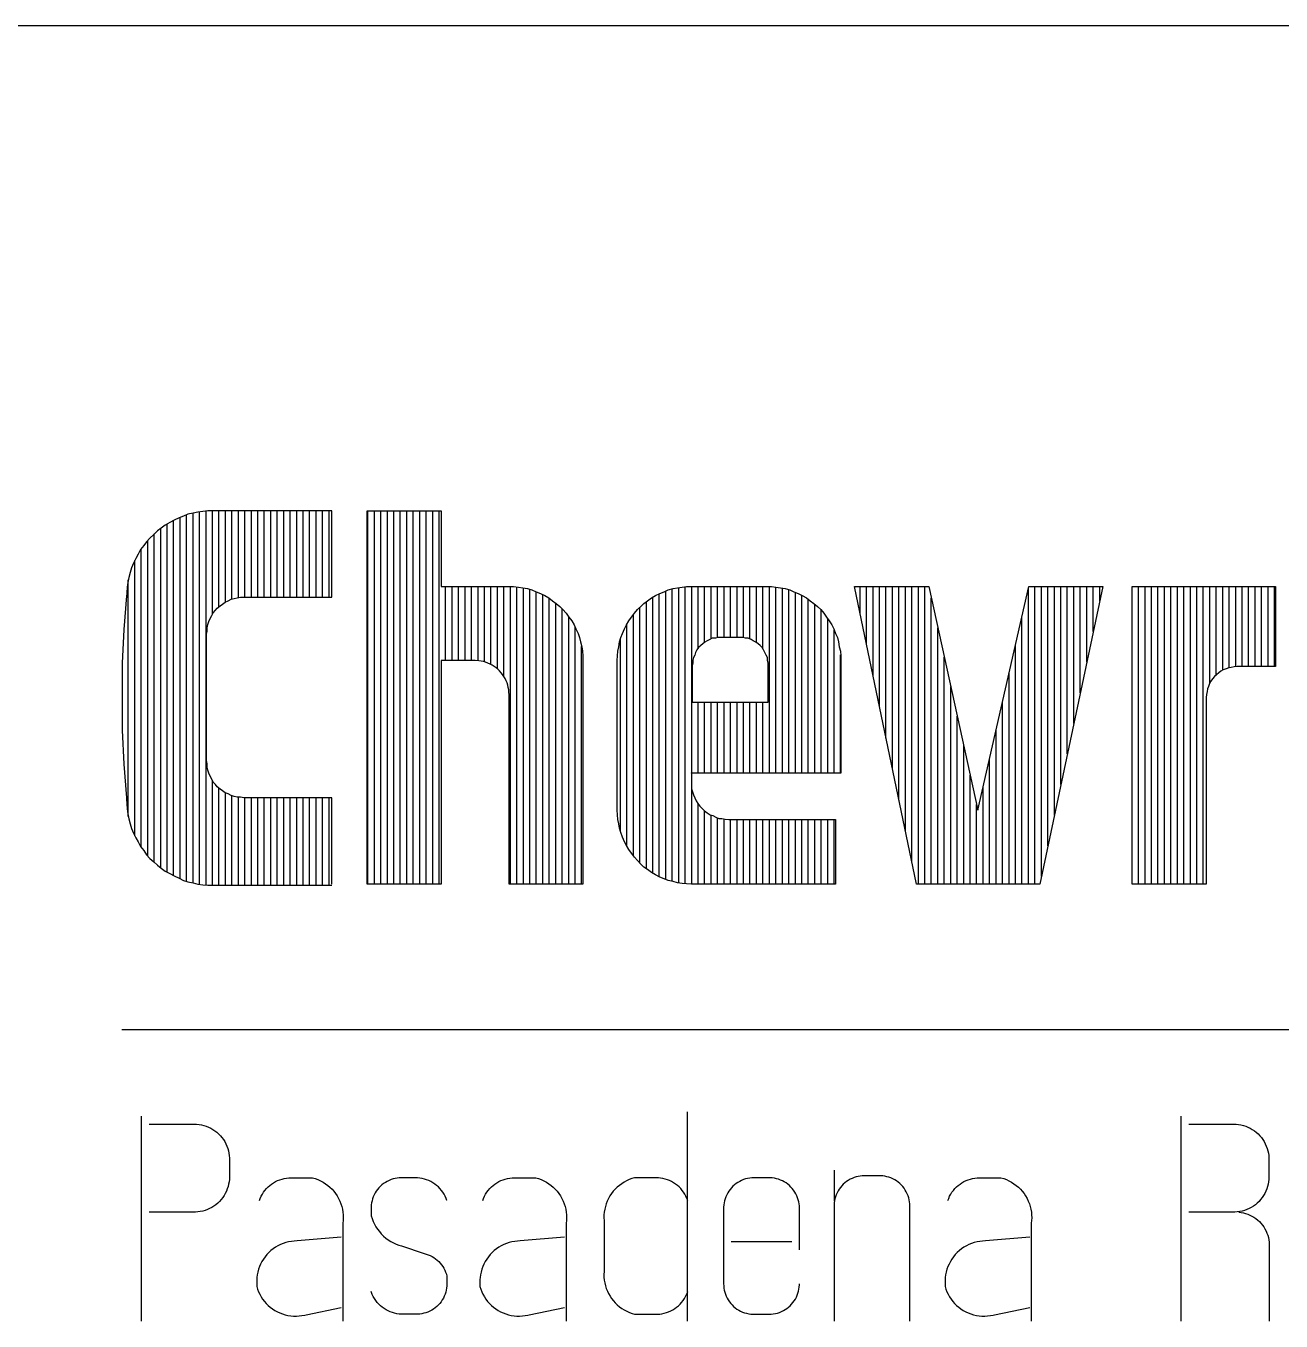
# Model space of a CAD drawing. Extents: x 0 to 17.2, y 0.1 to 11.3.
# Drawn here: x 10.944 to 11.546, y 0.846 to 1.468 of the extents above; entities that cross this region are included whole.
import ezdxf

# ---------------------------------------------------------------- set-up
doc = ezdxf.new("R2010")
doc.units = 0
doc.layers.add('BORDER', color=3, linetype='CONTINUOUS')
doc.layers.add('LOGO', color=8, linetype='CONTINUOUS')

msp = doc.modelspace()

# ---------------------------------------------------------------- linework, layer by layer
at = {"layer": 'BORDER'}
for points in [[(17.0808, 1.46816), (0.1692, 1.46816)], [(11.09041, 1.05605), (11.09041, 1.09753), (11.04815, 1.09753), (11.04659, 1.09775), (11.04491, 1.09786), (11.04346, 1.09809), (11.04212, 1.09865), (11.04066, 1.09932), (11.03921, 1.09988), (11.03798, 1.10077), (11.03675, 1.10166), (11.03541, 1.10267), (11.03451, 1.10379), (11.03351, 1.10502), (11.03272, 1.10647), (11.03205, 1.10793), (11.03138, 1.10938), (11.03082, 1.11072), (11.0306, 1.11217), (11.03049, 1.11385), (11.03027, 1.11542), (11.03027, 1.17601), (11.03049, 1.17746), (11.0306, 1.17914), (11.03082, 1.18071), (11.03138, 1.18216), (11.03205, 1.18361), (11.03272, 1.18495), (11.03351, 1.1863), (11.03451, 1.18752), (11.03541, 1.18853), (11.03675, 1.18965), (11.03798, 1.19054), (11.03921, 1.19144), (11.04066, 1.19211), (11.04212, 1.19289), (11.04346, 1.19323), (11.04491, 1.19356), (11.04659, 1.19379), (11.04815, 1.19379), (11.09041, 1.19379), (11.09041, 1.23526), (11.03328, 1.23526), (11.03094, 1.23526), (11.02848, 1.23493), (11.02613, 1.23459), (11.02378, 1.23414), (11.02132, 1.2337), (11.0192, 1.2328), (11.01707, 1.23191), (11.01473, 1.23079), (11.0126, 1.22967), (11.01036, 1.22844), (11.00846, 1.22699), (11.00668, 1.22565), (11.00489, 1.22397), (11.0031, 1.22218), (11.00142, 1.22039), (11.00008, 1.2186), (10.99863, 1.2167), (10.9974, 1.21447), (10.99628, 1.21234), (10.99516, 1.21022), (10.99427, 1.20787), (10.9936, 1.20575), (10.99292, 1.20329), (10.99248, 1.20094), (10.99214, 1.19859), (10.99203, 1.19613), (10.99181, 1.19379)], [(11.19271, 1.19468), (11.1945, 1.19345), (11.19628, 1.19211), (11.19807, 1.19077), (11.19986, 1.18931), (11.20132, 1.18786), (11.20288, 1.18607), (11.20411, 1.18428), (11.20556, 1.18249), (11.20668, 1.18048), (11.20758, 1.17858), (11.20858, 1.17646), (11.20936, 1.17444), (11.20981, 1.17232), (11.21037, 1.16997), (11.21071, 1.16785), (11.21093, 1.16572), (11.21093, 1.16338), (11.21093, 1.05605), (11.17549, 1.05605), (11.17549, 1.14711), (11.17545, 1.14824), (11.17533, 1.14937), (11.17513, 1.15049), (11.17486, 1.15159), (11.17451, 1.15267), (11.17408, 1.15373), (11.17359, 1.15475), (11.17302, 1.15573), (11.17238, 1.15667), (11.17168, 1.15757), (11.17092, 1.15841), (11.17011, 1.1592), (11.16924, 1.15993), (11.16832, 1.1606), (11.16736, 1.1612), (11.16635, 1.16173), (11.16532, 1.16219), (11.16425, 1.16258), (11.16316, 1.16289), (11.16205, 1.16313), (11.16092, 1.16329), (11.15922, 1.16338), (11.14296, 1.16338), (11.14296, 1.05605), (11.10741, 1.05605), (11.10741, 1.23526), (11.14296, 1.23526), (11.14296, 1.19893), (11.17549, 1.19893), (11.17761, 1.19893), (11.17996, 1.19859), (11.18209, 1.19826), (11.18432, 1.19792), (11.18645, 1.19736), (11.18857, 1.19647), (11.19058, 1.19557), (11.19271, 1.19468)], [(10.99181, 1.19446), (10.99058, 1.17836), (10.98979, 1.16215), (10.98968, 1.14605), (10.98979, 1.12995), (10.99058, 1.11363), (10.99181, 1.09753), (10.99181, 1.09697), (10.99203, 1.09462), (10.99214, 1.09216), (10.99248, 1.08981), (10.99292, 1.08735), (10.9936, 1.08501), (10.99427, 1.08266), (10.99516, 1.08053), (10.99628, 1.07819), (10.9974, 1.07629), (10.99863, 1.07405), (11.00008, 1.07215), (11.00142, 1.07014), (11.0031, 1.06835), (11.00489, 1.06678), (11.00668, 1.06511), (11.00846, 1.06376), (11.01036, 1.06231), (11.0126, 1.06108), (11.01473, 1.05996), (11.01707, 1.05885), (11.0192, 1.05784), (11.02132, 1.05706), (11.02378, 1.05661), (11.02613, 1.05605), (11.02848, 1.05572), (11.03094, 1.05549), (11.03328, 1.05549), (11.09041, 1.05549)], [(11.33219, 1.05605), (11.26303, 1.05605), (11.26068, 1.05616), (11.25856, 1.05639), (11.25632, 1.05672), (11.2542, 1.05728), (11.25185, 1.05784), (11.24995, 1.05851), (11.24782, 1.05941), (11.24581, 1.06052), (11.2438, 1.06153), (11.24201, 1.06298), (11.24022, 1.06421), (11.23866, 1.06567), (11.23709, 1.06734), (11.23564, 1.06891), (11.23418, 1.07092), (11.23295, 1.07271), (11.23184, 1.0745), (11.23083, 1.0764), (11.22994, 1.07852), (11.22915, 1.08076), (11.22848, 1.08288), (11.22815, 1.08501), (11.2277, 1.08713), (11.22759, 1.08926), (11.22736, 1.0916), (11.22736, 1.16338), (11.22759, 1.16572), (11.2277, 1.16785), (11.22815, 1.16997), (11.22848, 1.17232), (11.22915, 1.17444), (11.22994, 1.17646), (11.23083, 1.17858), (11.23184, 1.18048), (11.23295, 1.18249), (11.23418, 1.18428), (11.23564, 1.18607), (11.23709, 1.18786), (11.23866, 1.18931), (11.24022, 1.19077), (11.24201, 1.19211), (11.2438, 1.19345), (11.24581, 1.19468), (11.24782, 1.19557), (11.24995, 1.19647), (11.25185, 1.19736), (11.2542, 1.19792), (11.25632, 1.19826), (11.25856, 1.19859), (11.26068, 1.19893), (11.26303, 1.19893), (11.29914, 1.19893), (11.30149, 1.19893), (11.30361, 1.19859), (11.30573, 1.19826), (11.30808, 1.19792), (11.31021, 1.19736), (11.31222, 1.19647), (11.31434, 1.19557), (11.31624, 1.19468), (11.31826, 1.19345), (11.32004, 1.19211), (11.32183, 1.19077), (11.32362, 1.18931), (11.32507, 1.18786), (11.32664, 1.18607), (11.32787, 1.18428), (11.32921, 1.18249), (11.33044, 1.18048), (11.33134, 1.17858), (11.33223, 1.17646), (11.33312, 1.17444), (11.33368, 1.17232), (11.33402, 1.16997), (11.33458, 1.16785), (11.33469, 1.16572), (11.33469, 1.16338), (11.33469, 1.10938), (11.26303, 1.10938), (11.26303, 1.10949), (11.26303, 1.10334), (11.26314, 1.10178), (11.26347, 1.10032), (11.26403, 1.09887), (11.26459, 1.09742), (11.26526, 1.09607), (11.26616, 1.09473), (11.26705, 1.0935), (11.26817, 1.09227), (11.26929, 1.09116), (11.27052, 1.09026), (11.27197, 1.08937), (11.27331, 1.08892), (11.27477, 1.08814), (11.27622, 1.08758), (11.27767, 1.08747), (11.27924, 1.08724), (11.28091, 1.08713), (11.33219, 1.08713), (11.33219, 1.05605)], [(11.43028, 1.05605), (11.37102, 1.05605), (11.34129, 1.19893), (11.37695, 1.19893), (11.40054, 1.0916), (11.42502, 1.19893), (11.46046, 1.19893), (11.43028, 1.05605)], [(11.47455, 1.05605), (11.47455, 1.19893), (11.54342, 1.19893), (11.54342, 1.16047), (11.52508, 1.16047), (11.52363, 1.16036), (11.52217, 1.16013), (11.52094, 1.15991), (11.51971, 1.15946), (11.51837, 1.1589), (11.51714, 1.15835), (11.51614, 1.15745), (11.51502, 1.15656), (11.51412, 1.15566), (11.51323, 1.15454), (11.51234, 1.15354), (11.51178, 1.15231), (11.51122, 1.15097), (11.51077, 1.14974), (11.51055, 1.14851), (11.51032, 1.14705), (11.51021, 1.1456), (11.51021, 1.05605), (11.47455, 1.05605)], [(11.29993, 1.14337), (11.29986, 1.16089), (11.29986, 1.16217), (11.29961, 1.16358), (11.29948, 1.16486), (11.29884, 1.16601), (11.2982, 1.16729), (11.29756, 1.16857), (11.29705, 1.1696), (11.29602, 1.17062), (11.295, 1.17139), (11.29398, 1.17216), (11.2927, 1.1728), (11.29167, 1.17344), (11.29027, 1.17408), (11.28898, 1.1742), (11.28783, 1.17446), (11.2863, 1.17446), (11.27708, 1.17446), (11.27567, 1.17446), (11.27452, 1.1742), (11.27299, 1.17408), (11.27184, 1.17344), (11.27056, 1.1728), (11.26953, 1.17216), (11.26851, 1.17139), (11.26748, 1.17062), (11.26646, 1.1696), (11.26569, 1.16857), (11.26505, 1.16729), (11.26467, 1.16601), (11.26403, 1.16486), (11.26364, 1.16358), (11.26364, 1.16217), (11.26339, 1.16089), (11.26345, 1.14337), (11.29993, 1.14337)], [(11.88199, 0.98609), (10.9896, 0.98609)], [(11.26104, 0.94673), (11.26104, 0.84619)], [(10.99892, 0.94467), (10.99892, 0.84619)], [(11.00277, 0.94082), (11.02431, 0.94082), (11.02549, 0.94078), (11.02667, 0.94066), (11.02783, 0.94045), (11.02898, 0.94017), (11.0301, 0.9398), (11.0312, 0.93936), (11.03226, 0.93884), (11.03328, 0.93825), (11.03426, 0.93759), (11.03519, 0.93686), (11.03607, 0.93607), (11.03689, 0.93522), (11.03765, 0.93432), (11.03835, 0.93336), (11.03897, 0.93236), (11.03953, 0.93132), (11.04001, 0.93024), (11.04041, 0.92913), (11.04074, 0.92799), (11.04098, 0.92684), (11.04115, 0.92567), (11.04123, 0.92449), (11.04124, 0.9239), (11.04124, 0.91543), (11.0412, 0.91425), (11.04108, 0.91308), (11.04087, 0.91191), (11.04058, 0.91077), (11.04022, 0.90964), (11.03978, 0.90855), (11.03926, 0.90749), (11.03867, 0.90646), (11.03801, 0.90548), (11.03728, 0.90455), (11.03649, 0.90367), (11.03564, 0.90285), (11.03473, 0.90209), (11.03378, 0.9014), (11.03278, 0.90077), (11.03173, 0.90022), (11.03065, 0.89974), (11.02954, 0.89933), (11.02841, 0.89901), (11.02725, 0.89876), (11.02608, 0.8986), (11.0249, 0.89852), (11.02431, 0.89851), (11.00277, 0.89851)], [(11.49793, 0.94467), (11.49793, 0.84619)], [(11.50178, 0.94082), (11.52332, 0.94082), (11.5245, 0.94078), (11.52568, 0.94066), (11.52684, 0.94045), (11.52799, 0.94017), (11.52911, 0.9398), (11.5302, 0.93936), (11.53127, 0.93884), (11.53229, 0.93825), (11.53327, 0.93759), (11.5342, 0.93686), (11.53508, 0.93607), (11.5359, 0.93522), (11.53666, 0.93432), (11.53735, 0.93336), (11.53798, 0.93236), (11.53853, 0.93132), (11.53901, 0.93024), (11.53942, 0.92913), (11.53974, 0.92799), (11.53999, 0.92684), (11.54015, 0.92567), (11.54024, 0.92449), (11.54025, 0.9239), (11.54025, 0.91543), (11.54021, 0.91425), (11.54008, 0.91308), (11.53988, 0.91191), (11.53959, 0.91077), (11.53923, 0.90964), (11.53878, 0.90855), (11.53827, 0.90749), (11.53767, 0.90646), (11.53701, 0.90548), (11.53629, 0.90455), (11.5355, 0.90367), (11.53465, 0.90285), (11.53374, 0.90209), (11.53279, 0.9014), (11.53178, 0.90077), (11.53074, 0.90022), (11.52966, 0.89974), (11.52855, 0.89933), (11.52741, 0.89901), (11.52626, 0.89876), (11.52509, 0.8986), (11.52391, 0.89852), (11.52332, 0.89851), (11.50178, 0.89851)], [(11.05568, 0.90408), (11.05568, 0.90408), (11.05606, 0.90513), (11.05652, 0.90614), (11.05705, 0.90712), (11.05764, 0.90806), (11.0583, 0.90895), (11.05902, 0.9098), (11.05979, 0.9106), (11.06062, 0.91134), (11.0615, 0.91202), (11.06243, 0.91263), (11.06339, 0.91318), (11.06439, 0.91367), (11.06542, 0.91408), (11.06648, 0.91442), (11.06756, 0.91468), (11.06866, 0.91487), (11.06976, 0.91498), (11.07024, 0.915), (11.08115, 0.915), (11.08247, 0.91461), (11.08375, 0.91414), (11.085, 0.91357), (11.08621, 0.91292), (11.08737, 0.91218), (11.08847, 0.91137), (11.08951, 0.91048), (11.09049, 0.90952), (11.0914, 0.9085), (11.09224, 0.90741), (11.093, 0.90627), (11.09368, 0.90508), (11.09427, 0.90384), (11.09477, 0.90256), (11.09519, 0.90126), (11.09551, 0.89993), (11.09574, 0.89857), (11.09587, 0.89721), (11.09591, 0.89584), (11.09586, 0.89447), (11.09571, 0.89317), (11.09571, 0.84619)], [(11.14565, 0.90408), (11.14565, 0.90408), (11.14526, 0.90513), (11.14481, 0.90614), (11.14428, 0.90712), (11.14369, 0.90806), (11.14303, 0.90895), (11.14231, 0.9098), (11.14154, 0.9106), (11.14071, 0.91134), (11.13983, 0.91202), (11.1389, 0.91263), (11.13794, 0.91318), (11.13694, 0.91367), (11.1359, 0.91408), (11.13485, 0.91442), (11.13377, 0.91468), (11.13267, 0.91487), (11.13156, 0.91498), (11.13109, 0.915), (11.12381, 0.915), (11.1228, 0.91497), (11.12179, 0.91486), (11.12079, 0.91468), (11.1198, 0.91444), (11.11884, 0.91412), (11.11789, 0.91374), (11.11698, 0.9133), (11.1161, 0.91279), (11.11526, 0.91222), (11.11446, 0.9116), (11.1137, 0.91092), (11.113, 0.91019), (11.11234, 0.90941), (11.11175, 0.90858), (11.11121, 0.90772), (11.11073, 0.90683), (11.11032, 0.9059), (11.10997, 0.90494), (11.10969, 0.90397), (11.10948, 0.90297), (11.10934, 0.90197), (11.10927, 0.90095), (11.10926, 0.90044), (11.10926, 0.89681), (11.10969, 0.89542), (11.11021, 0.89407), (11.11083, 0.89276), (11.11154, 0.8915), (11.11233, 0.89029), (11.11321, 0.88914), (11.11416, 0.88805), (11.11519, 0.88703), (11.11629, 0.88608), (11.11745, 0.88522), (11.11867, 0.88443), (11.11994, 0.88374), (11.12125, 0.88313), (11.12261, 0.88262), (11.12381, 0.88225), (11.13473, 0.87861), (11.13571, 0.87835), (11.13667, 0.87802), (11.1376, 0.87763), (11.13851, 0.87717), (11.13937, 0.87665), (11.14021, 0.87607), (11.14099, 0.87544), (11.14174, 0.87475), (11.14243, 0.87401), (11.14307, 0.87323), (11.14365, 0.8724), (11.14418, 0.87153), (11.14464, 0.87063), (11.14504, 0.8697), (11.14537, 0.86874), (11.14563, 0.86777), (11.14565, 0.86769), (11.14565, 0.86405), (11.14561, 0.86304), (11.14551, 0.86203), (11.14533, 0.86102), (11.14509, 0.86004), (11.14477, 0.85907), (11.14439, 0.85813), (11.14395, 0.85722), (11.14344, 0.85634), (11.14287, 0.85549), (11.14224, 0.85469), (11.14156, 0.85394), (11.14083, 0.85323), (11.14006, 0.85258), (11.13923, 0.85198), (11.13837, 0.85144), (11.13747, 0.85097), (11.13655, 0.85055), (11.13559, 0.85021), (11.13461, 0.84993), (11.13362, 0.84971), (11.13261, 0.84957), (11.1316, 0.8495), (11.13109, 0.84949), (11.12381, 0.84949), (11.12271, 0.84957), (11.1216, 0.84973), (11.12052, 0.84996), (11.11945, 0.85026), (11.11841, 0.85065), (11.11739, 0.8511), (11.11641, 0.85162), (11.11547, 0.85221), (11.11457, 0.85286), (11.11372, 0.85358), (11.11292, 0.85435), (11.11217, 0.85518), (11.11149, 0.85605), (11.11087, 0.85697), (11.11031, 0.85794), (11.10983, 0.85893), (11.10941, 0.85997), (11.10926, 0.86041), (11.10926, 0.86041)], [(11.16286, 0.90408), (11.16286, 0.90408), (11.16325, 0.90513), (11.16371, 0.90614), (11.16423, 0.90712), (11.16483, 0.90806), (11.16548, 0.90895), (11.1662, 0.9098), (11.16698, 0.9106), (11.16781, 0.91134), (11.16869, 0.91202), (11.16961, 0.91263), (11.17058, 0.91318), (11.17158, 0.91367), (11.17261, 0.91408), (11.17367, 0.91442), (11.17475, 0.91468), (11.17584, 0.91487), (11.17695, 0.91498), (11.17742, 0.915), (11.18834, 0.915), (11.18965, 0.91461), (11.19094, 0.91414), (11.19219, 0.91357), (11.19339, 0.91292), (11.19455, 0.91218), (11.19566, 0.91137), (11.1967, 0.91048), (11.19768, 0.90952), (11.19859, 0.9085), (11.19943, 0.90741), (11.20018, 0.90627), (11.20086, 0.90508), (11.20145, 0.90384), (11.20196, 0.90256), (11.20237, 0.90126), (11.2027, 0.89993), (11.20293, 0.89857), (11.20306, 0.89721), (11.2031, 0.89584), (11.20304, 0.89447), (11.2029, 0.89317), (11.2029, 0.84619)], [(11.26124, 0.90408), (11.26124, 0.90408), (11.26085, 0.90513), (11.2604, 0.90614), (11.25987, 0.90712), (11.25928, 0.90806), (11.25862, 0.90895), (11.2579, 0.9098), (11.25712, 0.9106), (11.25629, 0.91134), (11.25542, 0.91202), (11.25449, 0.91263), (11.25353, 0.91318), (11.25252, 0.91367), (11.25149, 0.91408), (11.25043, 0.91442), (11.24935, 0.91468), (11.24826, 0.91487), (11.24715, 0.91498), (11.24668, 0.915), (11.23576, 0.915), (11.23445, 0.91461), (11.23316, 0.91414), (11.23191, 0.91357), (11.23071, 0.91292), (11.22955, 0.91218), (11.22845, 0.91137), (11.2274, 0.91048), (11.22642, 0.90952), (11.22551, 0.9085), (11.22468, 0.90741), (11.22392, 0.90627), (11.22324, 0.90508), (11.22265, 0.90384), (11.22214, 0.90256), (11.22173, 0.90126), (11.2214, 0.89993), (11.22118, 0.89857), (11.22104, 0.89721), (11.221, 0.89584), (11.22106, 0.89447), (11.22121, 0.89317), (11.22121, 0.87133), (11.22106, 0.86997), (11.221, 0.8686), (11.22105, 0.86723), (11.22118, 0.86586), (11.22142, 0.86451), (11.22174, 0.86318), (11.22216, 0.86187), (11.22267, 0.8606), (11.22327, 0.85937), (11.22395, 0.85818), (11.22471, 0.85704), (11.22555, 0.85595), (11.22646, 0.85493), (11.22745, 0.85397), (11.22849, 0.85309), (11.2296, 0.85228), (11.23076, 0.85155), (11.23197, 0.8509), (11.23322, 0.85034), (11.23451, 0.84986), (11.23576, 0.84949), (11.24668, 0.84949), (11.24779, 0.84957), (11.24889, 0.84973), (11.24998, 0.84996), (11.25104, 0.85026), (11.25209, 0.85065), (11.2531, 0.8511), (11.25409, 0.85162), (11.25503, 0.85221), (11.25593, 0.85286), (11.25678, 0.85358), (11.25758, 0.85435), (11.25832, 0.85518), (11.259, 0.85605), (11.25963, 0.85697), (11.26018, 0.85794), (11.26067, 0.85893), (11.26108, 0.85997), (11.26124, 0.86041), (11.26124, 0.86041)], [(11.31487, 0.88043), (11.31487, 0.90044), (11.31483, 0.90146), (11.31473, 0.90247), (11.31455, 0.90347), (11.31431, 0.90446), (11.31399, 0.90542), (11.31361, 0.90637), (11.31317, 0.90728), (11.31266, 0.90816), (11.31209, 0.909), (11.31146, 0.9098), (11.31078, 0.91056), (11.31005, 0.91126), (11.30927, 0.91192), (11.30845, 0.91251), (11.30759, 0.91305), (11.30669, 0.91353), (11.30576, 0.91394), (11.30481, 0.91429), (11.30383, 0.91457), (11.30284, 0.91478), (11.30183, 0.91492), (11.30082, 0.91499), (11.30031, 0.915), (11.29303, 0.915), (11.29202, 0.91497), (11.29101, 0.91486), (11.29001, 0.91468), (11.28902, 0.91444), (11.28805, 0.91412), (11.28711, 0.91374), (11.2862, 0.9133), (11.28532, 0.91279), (11.28448, 0.91222), (11.28368, 0.9116), (11.28292, 0.91092), (11.28221, 0.91019), (11.28156, 0.90941), (11.28096, 0.90858), (11.28043, 0.90772), (11.27995, 0.90683), (11.27954, 0.9059), (11.27919, 0.90494), (11.27891, 0.90397), (11.2787, 0.90297), (11.27856, 0.90197), (11.27848, 0.90095), (11.27848, 0.90044), (11.27848, 0.86405), (11.27851, 0.86304), (11.27862, 0.86203), (11.27879, 0.86102), (11.27904, 0.86004), (11.27935, 0.85907), (11.27973, 0.85813), (11.28018, 0.85722), (11.28069, 0.85634), (11.28126, 0.85549), (11.28188, 0.85469), (11.28256, 0.85394), (11.28329, 0.85323), (11.28407, 0.85258), (11.28489, 0.85198), (11.28575, 0.85144), (11.28665, 0.85097), (11.28758, 0.85055), (11.28853, 0.85021), (11.28951, 0.84993), (11.29051, 0.84971), (11.29151, 0.84957), (11.29252, 0.8495), (11.29303, 0.84949), (11.30031, 0.84949), (11.30133, 0.84953), (11.30234, 0.84964), (11.30334, 0.84981), (11.30432, 0.85006), (11.30529, 0.85037), (11.30623, 0.85075), (11.30715, 0.8512), (11.30803, 0.85171), (11.30887, 0.85227), (11.30967, 0.8529), (11.31042, 0.85358), (11.31113, 0.85431), (11.31178, 0.85509), (11.31238, 0.85591), (11.31292, 0.85677), (11.3134, 0.85767), (11.31381, 0.8586), (11.31416, 0.85955), (11.31444, 0.86053), (11.31465, 0.86152), (11.31479, 0.86253), (11.31486, 0.86354), (11.31487, 0.86405), (11.31487, 0.86405)], [(11.3315, 0.91864), (11.3315, 0.90373)], [(11.3679, 0.84619), (11.3679, 0.90141), (11.36786, 0.90243), (11.36775, 0.90344), (11.36758, 0.90444), (11.36733, 0.90543), (11.36702, 0.90639), (11.36664, 0.90733), (11.36619, 0.90825), (11.36568, 0.90913), (11.36512, 0.90997), (11.36449, 0.91077), (11.36381, 0.91153), (11.36308, 0.91223), (11.3623, 0.91289), (11.36148, 0.91348), (11.36062, 0.91402), (11.35972, 0.9145), (11.35879, 0.91491), (11.35784, 0.91526), (11.35686, 0.91554), (11.35587, 0.91575), (11.35486, 0.91589), (11.35385, 0.91596), (11.35334, 0.91597), (11.34606, 0.91597), (11.34504, 0.91594), (11.34403, 0.91583), (11.34303, 0.91565), (11.34205, 0.91541), (11.34108, 0.91509), (11.34014, 0.91471), (11.33923, 0.91427), (11.33835, 0.91376), (11.3375, 0.91319), (11.3367, 0.91257), (11.33595, 0.91189), (11.33524, 0.91115), (11.33459, 0.91038), (11.33399, 0.90955), (11.33345, 0.90869), (11.33298, 0.9078), (11.33256, 0.90687), (11.33221, 0.90591), (11.33193, 0.90494), (11.33172, 0.90394), (11.33158, 0.90294), (11.33151, 0.90192), (11.3315, 0.90141), (11.3315, 0.84619)], [(11.38615, 0.90408), (11.38615, 0.90408), (11.38654, 0.90513), (11.38699, 0.90614), (11.38752, 0.90712), (11.38811, 0.90806), (11.38877, 0.90895), (11.38949, 0.9098), (11.39026, 0.9106), (11.39109, 0.91134), (11.39197, 0.91202), (11.3929, 0.91263), (11.39386, 0.91318), (11.39486, 0.91367), (11.3959, 0.91408), (11.39695, 0.91442), (11.39803, 0.91468), (11.39913, 0.91487), (11.40024, 0.91498), (11.40071, 0.915), (11.41163, 0.915), (11.41294, 0.91461), (11.41423, 0.91414), (11.41547, 0.91357), (11.41668, 0.91292), (11.41784, 0.91218), (11.41894, 0.91137), (11.41999, 0.91048), (11.42097, 0.90952), (11.42188, 0.9085), (11.42271, 0.90741), (11.42347, 0.90627), (11.42415, 0.90508), (11.42474, 0.90384), (11.42525, 0.90256), (11.42566, 0.90126), (11.42598, 0.89993), (11.42621, 0.89857), (11.42635, 0.89721), (11.42638, 0.89584), (11.42633, 0.89447), (11.42618, 0.89317), (11.42618, 0.84619)], [(11.52578, 0.89851), (11.52578, 0.89851), (11.52689, 0.89838), (11.52798, 0.89817), (11.52905, 0.89789), (11.53011, 0.89753), (11.53113, 0.89711), (11.53213, 0.89661), (11.53308, 0.89604), (11.534, 0.89541), (11.53486, 0.89471), (11.53568, 0.89396), (11.53644, 0.89315), (11.53715, 0.89229), (11.53779, 0.89139), (11.53837, 0.89044), (11.53888, 0.88945), (11.53932, 0.88843), (11.53969, 0.88738), (11.53998, 0.88631), (11.5402, 0.88522), (11.54034, 0.88412), (11.5404, 0.88327), (11.5404, 0.84619)], [(11.09495, 0.8865), (11.07371, 0.88466), (11.07235, 0.8846), (11.07099, 0.88445), (11.06965, 0.88421), (11.06833, 0.88387), (11.06704, 0.88344), (11.06577, 0.88292), (11.06455, 0.88232), (11.06338, 0.88163), (11.06225, 0.88086), (11.06118, 0.88001), (11.06017, 0.87909), (11.05923, 0.87811), (11.05836, 0.87706), (11.05757, 0.87595), (11.05685, 0.87479), (11.05622, 0.87358), (11.05567, 0.87233), (11.05521, 0.87105), (11.05484, 0.86974), (11.05457, 0.8684), (11.05439, 0.86705), (11.05432, 0.86619), (11.05432, 0.8628), (11.05472, 0.86152), (11.05521, 0.86026), (11.05578, 0.85904), (11.05644, 0.85787), (11.05718, 0.85674), (11.058, 0.85567), (11.05888, 0.85466), (11.05984, 0.85371), (11.06086, 0.85283), (11.06194, 0.85202), (11.06307, 0.8513), (11.06425, 0.85065), (11.06548, 0.85008), (11.06674, 0.84961), (11.06803, 0.84922), (11.06934, 0.84892), (11.07067, 0.84872), (11.07202, 0.84861), (11.07336, 0.84859), (11.07471, 0.84866), (11.07604, 0.84883), (11.07737, 0.8491), (11.07802, 0.84926), (11.09495, 0.85265)], [(11.18089, 0.88466), (11.17953, 0.8846), (11.17818, 0.88445), (11.17684, 0.88421), (11.17551, 0.88387), (11.17422, 0.88344), (11.17296, 0.88292), (11.17174, 0.88232), (11.17056, 0.88163), (11.16943, 0.88086), (11.16837, 0.88001), (11.16736, 0.87909), (11.16642, 0.87811), (11.16555, 0.87706), (11.16475, 0.87595), (11.16404, 0.87479), (11.1634, 0.87358), (11.16286, 0.87233), (11.1624, 0.87105), (11.16203, 0.86974), (11.16175, 0.8684), (11.16157, 0.86705), (11.16151, 0.86619)], [(11.20213, 0.8865), (11.18089, 0.88466)], [(11.31123, 0.88427), (11.28211, 0.88427)], [(11.42542, 0.8865), (11.40418, 0.88466), (11.40282, 0.8846), (11.40146, 0.88445), (11.40012, 0.88421), (11.3988, 0.88387), (11.39751, 0.88344), (11.39625, 0.88292), (11.39502, 0.88232), (11.39385, 0.88163), (11.39272, 0.88086), (11.39165, 0.88001), (11.39064, 0.87909), (11.3897, 0.87811), (11.38883, 0.87706), (11.38804, 0.87595), (11.38732, 0.87479), (11.38669, 0.87358), (11.38614, 0.87233), (11.38568, 0.87105), (11.38532, 0.86974), (11.38504, 0.8684), (11.38486, 0.86705), (11.38479, 0.86619), (11.38479, 0.8628), (11.38519, 0.86152), (11.38568, 0.86026), (11.38625, 0.85904), (11.38691, 0.85787), (11.38765, 0.85674), (11.38847, 0.85567), (11.38936, 0.85466), (11.39031, 0.85371), (11.39133, 0.85283), (11.39241, 0.85202), (11.39355, 0.8513), (11.39473, 0.85065), (11.39595, 0.85008), (11.39721, 0.84961), (11.3985, 0.84922), (11.39981, 0.84892), (11.40114, 0.84872), (11.40249, 0.84861), (11.40383, 0.84859), (11.40518, 0.84866), (11.40652, 0.84883), (11.40784, 0.8491), (11.40849, 0.84926), (11.42542, 0.85265)], [(11.16151, 0.86619), (11.16151, 0.8628)], [(11.16151, 0.8628), (11.1619, 0.86152), (11.16239, 0.86026), (11.16297, 0.85904), (11.16363, 0.85787), (11.16436, 0.85674), (11.16518, 0.85567), (11.16607, 0.85466), (11.16703, 0.85371), (11.16805, 0.85283), (11.16913, 0.85202), (11.17026, 0.8513), (11.17144, 0.85065), (11.17266, 0.85008), (11.17392, 0.84961), (11.17521, 0.84922), (11.17653, 0.84892), (11.17786, 0.84872), (11.1792, 0.84861), (11.18055, 0.84859), (11.18189, 0.84866), (11.18323, 0.84883), (11.18455, 0.8491), (11.1852, 0.84926)], [(11.1852, 0.84926), (11.20213, 0.85265)]]:
    msp.add_lwpolyline(points, dxfattribs=at)
at = {"layer": 'LOGO'}
for points in [[(11.01758, 1.05861), (11.01758, 1.23212)], [(11.02068, 1.05729), (11.02068, 1.23343)], [(11.02379, 1.05661), (11.02379, 1.23415)], [(11.0269, 1.05594), (11.0269, 1.2347)], [(11.03001, 1.05558), (11.03001, 1.23514)], [(11.03312, 1.18563), (11.03312, 1.23526)], [(11.03623, 1.18921), (11.03623, 1.23526)], [(11.03934, 1.1915), (11.03934, 1.23526)], [(11.04245, 1.19297), (11.04245, 1.23526)], [(11.04555, 1.19365), (11.04555, 1.23526)], [(11.04866, 1.19379), (11.04866, 1.23526)], [(11.05177, 1.19379), (11.05177, 1.23526)], [(11.05488, 1.19379), (11.05488, 1.23526)], [(11.05799, 1.19379), (11.05799, 1.23526)], [(11.0611, 1.19379), (11.0611, 1.23526)], [(11.06421, 1.19379), (11.06421, 1.23526)], [(11.06732, 1.19379), (11.06732, 1.23526)], [(11.07042, 1.19379), (11.07042, 1.23526)], [(11.07353, 1.19379), (11.07353, 1.23526)], [(11.07664, 1.19379), (11.07664, 1.23526)], [(11.07975, 1.19379), (11.07975, 1.23526)], [(11.08286, 1.19379), (11.08286, 1.23526)], [(11.08597, 1.19379), (11.08597, 1.23526)], [(11.08908, 1.19379), (11.08908, 1.23526)], [(11.10773, 1.05605), (11.10773, 1.23526)], [(11.11084, 1.05605), (11.11084, 1.23526)], [(11.11395, 1.05605), (11.11395, 1.23526)], [(11.11705, 1.05605), (11.11705, 1.23526)], [(11.12016, 1.05605), (11.12016, 1.23526)], [(11.12327, 1.05605), (11.12327, 1.23526)], [(11.12638, 1.05605), (11.12638, 1.23526)], [(11.12949, 1.05605), (11.12949, 1.23526)], [(11.1326, 1.05605), (11.1326, 1.23526)], [(11.13571, 1.05605), (11.13571, 1.23526)], [(11.13882, 1.05605), (11.13882, 1.23526)], [(11.14192, 1.05605), (11.14192, 1.23526)], [(11.00825, 1.06393), (11.00825, 1.22683)], [(11.01136, 1.06177), (11.01136, 1.22899)], [(11.01447, 1.0601), (11.01447, 1.23065)], [(11.00203, 1.06949), (11.00203, 1.22104)], [(11.00514, 1.06655), (11.00514, 1.22421)], [(10.99892, 1.07366), (10.99892, 1.21709)], [(10.99581, 1.07916), (10.99581, 1.21146)], [(10.99271, 1.08856), (10.99271, 1.20213)], [(11.14503, 1.16338), (11.14503, 1.19893)], [(11.14814, 1.16338), (11.14814, 1.19893)], [(11.15125, 1.16338), (11.15125, 1.19893)], [(11.15436, 1.16338), (11.15436, 1.19893)], [(11.15747, 1.16338), (11.15747, 1.19893)], [(11.16058, 1.16332), (11.16058, 1.19893)], [(11.16369, 1.16275), (11.16369, 1.19893)], [(11.16679, 1.16151), (11.16679, 1.19893)], [(11.1699, 1.15938), (11.1699, 1.19893)], [(11.17301, 1.15574), (11.17301, 1.19893)], [(11.17612, 1.05605), (11.17612, 1.19893)], [(11.17923, 1.05605), (11.17923, 1.1987)], [(11.18234, 1.05605), (11.18234, 1.19822)], [(11.18545, 1.05605), (11.18545, 1.19763)], [(11.18856, 1.05605), (11.18856, 1.19647)], [(11.19166, 1.05605), (11.19166, 1.19512)], [(11.24762, 1.05952), (11.24762, 1.19549)], [(11.25073, 1.05823), (11.25073, 1.19684)], [(11.25384, 1.05737), (11.25384, 1.19784)], [(11.25695, 1.05663), (11.25695, 1.19835)], [(11.26006, 1.05623), (11.26006, 1.19883)], [(11.26317, 1.10938), (11.26317, 1.19893)], [(11.26627, 1.16935), (11.26627, 1.19893)], [(11.26938, 1.17205), (11.26938, 1.19893)], [(11.27249, 1.1738), (11.27249, 1.19893)], [(11.2756, 1.17444), (11.2756, 1.19893)], [(11.27871, 1.17446), (11.27871, 1.19893)], [(11.28182, 1.17446), (11.28182, 1.19893)], [(11.28493, 1.17446), (11.28493, 1.19893)], [(11.28804, 1.17442), (11.28804, 1.19893)], [(11.29114, 1.17368), (11.29114, 1.19893)], [(11.29425, 1.17195), (11.29425, 1.19893)], [(11.29736, 1.16897), (11.29736, 1.19893)], [(11.30047, 1.10938), (11.30047, 1.19893)], [(11.30358, 1.10938), (11.30358, 1.1986)], [(11.30669, 1.10938), (11.30669, 1.19812)], [(11.3098, 1.10938), (11.3098, 1.19747)], [(11.31291, 1.10938), (11.31291, 1.19618)], [(11.31601, 1.10938), (11.31601, 1.19479)], [(11.34399, 1.18592), (11.34399, 1.19893)], [(11.3471, 1.17098), (11.3471, 1.19893)], [(11.35021, 1.15604), (11.35021, 1.19893)], [(11.35332, 1.14111), (11.35332, 1.19893)], [(11.35643, 1.12617), (11.35643, 1.19893)], [(11.35954, 1.11124), (11.35954, 1.19893)], [(11.36265, 1.0963), (11.36265, 1.19893)], [(11.36575, 1.08136), (11.36575, 1.19893)], [(11.36886, 1.06643), (11.36886, 1.19893)], [(11.37197, 1.05605), (11.37197, 1.19893)], [(11.37508, 1.05605), (11.37508, 1.19893)], [(11.42482, 1.05605), (11.42482, 1.19805)], [(11.42793, 1.05605), (11.42793, 1.19893)], [(11.43104, 1.05966), (11.43104, 1.19893)], [(11.43415, 1.07438), (11.43415, 1.19893)], [(11.43726, 1.08909), (11.43726, 1.19893)], [(11.44036, 1.1038), (11.44036, 1.19893)], [(11.44347, 1.11852), (11.44347, 1.19893)], [(11.44658, 1.13323), (11.44658, 1.19893)], [(11.44969, 1.14795), (11.44969, 1.19893)], [(11.4528, 1.16266), (11.4528, 1.19893)], [(11.45591, 1.17738), (11.45591, 1.19893)], [(11.45902, 1.19209), (11.45902, 1.19893)], [(11.47456, 1.05605), (11.47456, 1.19893)], [(11.47767, 1.05605), (11.47767, 1.19893)], [(11.48078, 1.05605), (11.48078, 1.19893)], [(11.48389, 1.05605), (11.48389, 1.19893)], [(11.487, 1.05605), (11.487, 1.19893)], [(11.4901, 1.05605), (11.4901, 1.19893)], [(11.49321, 1.05605), (11.49321, 1.19893)], [(11.49632, 1.05605), (11.49632, 1.19893)], [(11.49943, 1.05605), (11.49943, 1.19893)], [(11.50254, 1.05605), (11.50254, 1.19893)], [(11.50565, 1.05605), (11.50565, 1.19893)], [(11.50876, 1.05605), (11.50876, 1.19893)], [(11.51187, 1.15251), (11.51187, 1.19893)], [(11.51497, 1.15651), (11.51497, 1.19893)], [(11.51808, 1.15877), (11.51808, 1.19893)], [(11.52119, 1.15996), (11.52119, 1.19893)], [(11.5243, 1.16041), (11.5243, 1.19893)], [(11.52741, 1.16047), (11.52741, 1.19893)], [(11.53052, 1.16047), (11.53052, 1.19893)], [(11.53363, 1.16047), (11.53363, 1.19893)], [(11.53674, 1.16047), (11.53674, 1.19893)], [(11.53984, 1.16047), (11.53984, 1.19893)], [(11.54295, 1.16047), (11.54295, 1.19893)], [(11.19477, 1.05605), (11.19477, 1.19324)], [(11.19788, 1.05605), (11.19788, 1.19091)], [(11.20099, 1.05605), (11.20099, 1.18818)], [(11.2383, 1.06605), (11.2383, 1.18898)], [(11.2414, 1.0634), (11.2414, 1.19166)], [(11.24451, 1.06117), (11.24451, 1.19389)], [(11.31912, 1.10938), (11.31912, 1.1928)], [(11.32223, 1.10938), (11.32223, 1.19044)], [(11.37819, 1.05605), (11.37819, 1.19328)], [(11.2041, 1.05605), (11.2041, 1.1843)], [(11.23519, 1.06953), (11.23519, 1.18552)], [(11.32534, 1.10938), (11.32534, 1.18756)], [(11.32845, 1.10938), (11.32845, 1.18351)], [(11.42171, 1.05605), (11.42171, 1.18442)], [(11.20721, 1.05605), (11.20721, 1.17936)], [(11.23208, 1.07411), (11.23208, 1.18092)], [(11.33156, 1.10938), (11.33156, 1.17805)], [(11.3813, 1.05605), (11.3813, 1.17914)], [(11.21032, 1.05605), (11.21032, 1.1702)], [(11.22897, 1.08134), (11.22897, 1.17387)], [(11.4186, 1.05605), (11.4186, 1.1708)], [(11.33467, 1.10938), (11.33467, 1.16614)], [(11.38441, 1.05605), (11.38441, 1.16499)], [(11.41549, 1.05605), (11.41549, 1.15717)], [(11.38752, 1.05605), (11.38752, 1.15085)], [(11.26627, 1.10938), (11.26627, 1.14337)], [(11.26938, 1.10938), (11.26938, 1.14337)], [(11.27249, 1.10938), (11.27249, 1.14337)], [(11.2756, 1.10938), (11.2756, 1.14337)], [(11.27871, 1.10938), (11.27871, 1.14337)], [(11.28182, 1.10938), (11.28182, 1.14337)], [(11.28493, 1.10938), (11.28493, 1.14337)], [(11.28804, 1.10938), (11.28804, 1.14337)], [(11.29114, 1.10938), (11.29114, 1.14337)], [(11.29425, 1.10938), (11.29425, 1.14337)], [(11.29736, 1.10938), (11.29736, 1.14337)], [(11.41239, 1.05605), (11.41239, 1.14354)], [(11.39062, 1.05605), (11.39062, 1.13671)], [(11.40928, 1.05605), (11.40928, 1.12991)], [(11.39373, 1.05605), (11.39373, 1.12256)], [(11.40617, 1.05605), (11.40617, 1.11629)], [(11.39684, 1.05605), (11.39684, 1.10842)], [(11.03312, 1.05549), (11.03312, 1.10574)], [(11.03623, 1.05549), (11.03623, 1.10206)], [(11.26317, 1.05605), (11.26317, 1.10166)], [(11.40306, 1.05605), (11.40306, 1.10266)], [(11.03934, 1.05549), (11.03934, 1.09983)], [(11.04245, 1.05549), (11.04245, 1.09851)], [(11.04555, 1.05549), (11.04555, 1.09782)], [(11.04866, 1.05549), (11.04866, 1.09753)], [(11.05177, 1.05549), (11.05177, 1.09753)], [(11.05488, 1.05549), (11.05488, 1.09753)], [(11.05799, 1.05549), (11.05799, 1.09753)], [(11.0611, 1.05549), (11.0611, 1.09753)], [(11.06421, 1.05549), (11.06421, 1.09753)], [(11.06732, 1.05549), (11.06732, 1.09753)], [(11.07042, 1.05549), (11.07042, 1.09753)], [(11.07353, 1.05549), (11.07353, 1.09753)], [(11.07664, 1.05549), (11.07664, 1.09753)], [(11.07975, 1.05549), (11.07975, 1.09753)], [(11.08286, 1.05549), (11.08286, 1.09753)], [(11.08597, 1.05549), (11.08597, 1.09753)], [(11.08908, 1.05549), (11.08908, 1.09753)], [(11.26627, 1.05605), (11.26627, 1.09457)], [(11.26938, 1.05605), (11.26938, 1.09109)], [(11.27249, 1.05605), (11.27249, 1.08919)], [(11.39995, 1.05605), (11.39995, 1.09427)], [(11.2756, 1.05605), (11.2756, 1.08782)], [(11.27871, 1.05605), (11.27871, 1.08732)], [(11.28182, 1.05605), (11.28182, 1.08713)], [(11.28493, 1.05605), (11.28493, 1.08713)], [(11.28804, 1.05605), (11.28804, 1.08713)], [(11.29114, 1.05605), (11.29114, 1.08713)], [(11.29425, 1.05605), (11.29425, 1.08713)], [(11.29736, 1.05605), (11.29736, 1.08713)], [(11.30047, 1.05605), (11.30047, 1.08713)], [(11.30358, 1.05605), (11.30358, 1.08713)], [(11.30669, 1.05605), (11.30669, 1.08713)], [(11.3098, 1.05605), (11.3098, 1.08713)], [(11.31291, 1.05605), (11.31291, 1.08713)], [(11.31601, 1.05605), (11.31601, 1.08713)], [(11.31912, 1.05605), (11.31912, 1.08713)], [(11.32223, 1.05605), (11.32223, 1.08713)], [(11.32534, 1.05605), (11.32534, 1.08713)], [(11.32845, 1.05605), (11.32845, 1.08713)], [(11.33156, 1.05605), (11.33156, 1.08713)]]:
    msp.add_lwpolyline(points, dxfattribs=at)

doc.saveas('drawing.dxf')
